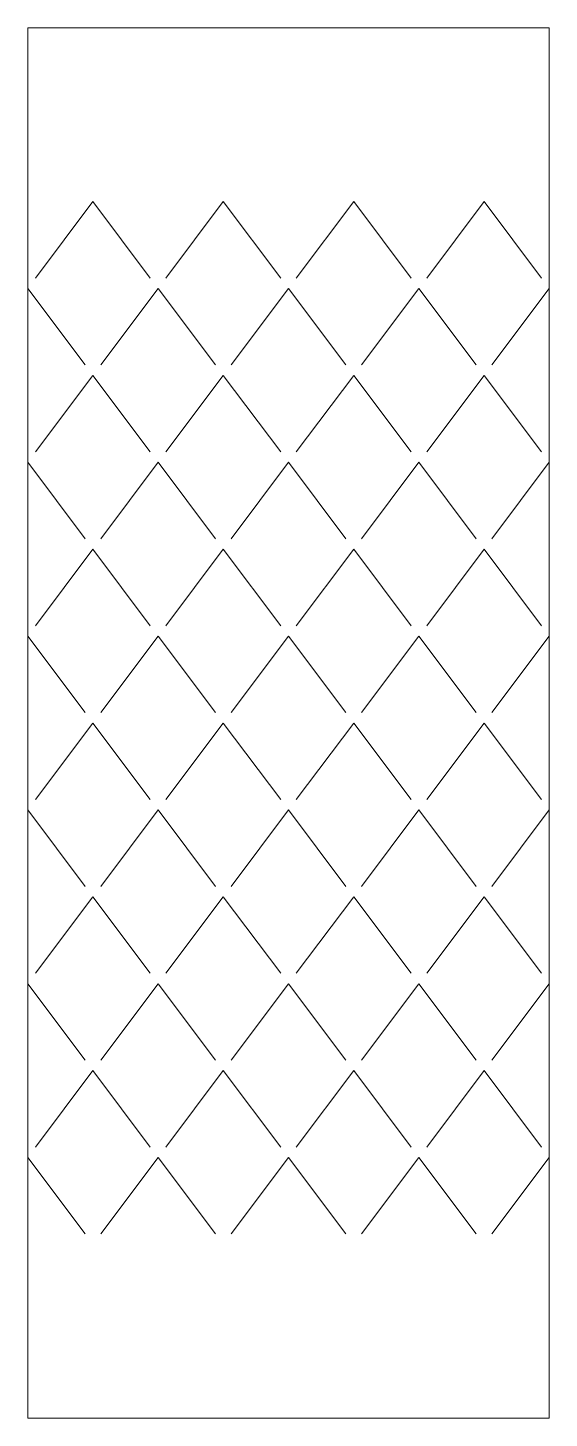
# Model space of a CAD drawing. Header units: metres. Extents: x 0 to 60, y 0 to 160.
import ezdxf

# ---------------------------------------------------------------- set-up
doc = ezdxf.new("R2010")
doc.units = ezdxf.units.M
doc.layers.add('TOP', color=1, linetype='Continuous', lineweight=0)

msp = doc.modelspace()

# ---------------------------------------------------------------- linework, layer by layer
at = {"layer": 'TOP'}
for p, q in [((0.9, 131.2), (7.5, 140)), ((7.5, 140), (14.1, 131.2)), ((15.9, 131.2), (22.5, 140)), ((22.5, 140), (29.1, 131.2)), ((30.9, 131.2), (37.5, 140)), ((37.5, 140), (44.1, 131.2)), ((45.9, 131.2), (52.5, 140)), ((52.5, 140), (59.1, 131.2)), ((0, 130), (6.6, 121.2)), ((8.4, 121.2), (15, 130)), ((15, 130), (21.6, 121.2)), ((23.4, 121.2), (30, 130)), ((30, 130), (36.6, 121.2)), ((38.4, 121.2), (45, 130)), ((45, 130), (51.6, 121.2)), ((53.4, 121.2), (60, 130)), ((0.9, 111.2), (7.5, 120)), ((7.5, 120), (14.1, 111.2)), ((15.9, 111.2), (22.5, 120)), ((22.5, 120), (29.1, 111.2)), ((30.9, 111.2), (37.5, 120)), ((37.5, 120), (44.1, 111.2)), ((45.9, 111.2), (52.5, 120)), ((52.5, 120), (59.1, 111.2)), ((0, 110), (6.6, 101.2)), ((8.4, 101.2), (15, 110)), ((15, 110), (21.6, 101.2)), ((23.4, 101.2), (30, 110)), ((30, 110), (36.6, 101.2)), ((38.4, 101.2), (45, 110)), ((45, 110), (51.6, 101.2)), ((53.4, 101.2), (60, 110)), ((0.9, 91.2), (7.5, 100)), ((7.5, 100), (14.1, 91.2)), ((15.9, 91.2), (22.5, 100)), ((22.5, 100), (29.1, 91.2)), ((30.9, 91.2), (37.5, 100)), ((37.5, 100), (44.1, 91.2)), ((45.9, 91.2), (52.5, 100)), ((52.5, 100), (59.1, 91.2)), ((0, 90), (6.6, 81.2)), ((8.4, 81.2), (15, 90)), ((15, 90), (21.6, 81.2)), ((23.4, 81.2), (30, 90)), ((30, 90), (36.6, 81.2)), ((38.4, 81.2), (45, 90)), ((45, 90), (51.6, 81.2)), ((53.4, 81.2), (60, 90)), ((0.9, 71.2), (7.5, 80)), ((7.5, 80), (14.1, 71.2)), ((15.9, 71.2), (22.5, 80)), ((22.5, 80), (29.1, 71.2)), ((30.9, 71.2), (37.5, 80)), ((37.5, 80), (44.1, 71.2)), ((45.9, 71.2), (52.5, 80)), ((52.5, 80), (59.1, 71.2)), ((0, 70), (6.6, 61.2)), ((8.4, 61.2), (15, 70)), ((15, 70), (21.6, 61.2)), ((23.4, 61.2), (30, 70)), ((30, 70), (36.6, 61.2)), ((38.4, 61.2), (45, 70)), ((45, 70), (51.6, 61.2)), ((53.4, 61.2), (60, 70)), ((0.9, 51.2), (7.5, 60)), ((7.5, 60), (14.1, 51.2)), ((15.9, 51.2), (22.5, 60)), ((22.5, 60), (29.1, 51.2)), ((30.9, 51.2), (37.5, 60)), ((37.5, 60), (44.1, 51.2)), ((45.9, 51.2), (52.5, 60)), ((52.5, 60), (59.1, 51.2)), ((0, 50), (6.6, 41.2)), ((8.4, 41.2), (15, 50)), ((15, 50), (21.6, 41.2)), ((23.4, 41.2), (30, 50)), ((30, 50), (36.6, 41.2)), ((38.4, 41.2), (45, 50)), ((45, 50), (51.6, 41.2)), ((53.4, 41.2), (60, 50)), ((0.9, 31.2), (7.5, 40)), ((7.5, 40), (14.1, 31.2)), ((15.9, 31.2), (22.5, 40)), ((22.5, 40), (29.1, 31.2)), ((30.9, 31.2), (37.5, 40)), ((37.5, 40), (44.1, 31.2)), ((45.9, 31.2), (52.5, 40)), ((52.5, 40), (59.1, 31.2)), ((0, 30), (6.6, 21.2)), ((8.4, 21.2), (15, 30)), ((15, 30), (21.6, 21.2)), ((23.4, 21.2), (30, 30)), ((30, 30), (36.6, 21.2)), ((38.4, 21.2), (45, 30)), ((45, 30), (51.6, 21.2)), ((53.4, 21.2), (60, 30))]:
    msp.add_line(p, q, dxfattribs=at)
msp.add_lwpolyline([(0, 0), (0, 160), (60, 160), (60, 0)], close=True, dxfattribs=at)

doc.saveas('drawing.dxf')
